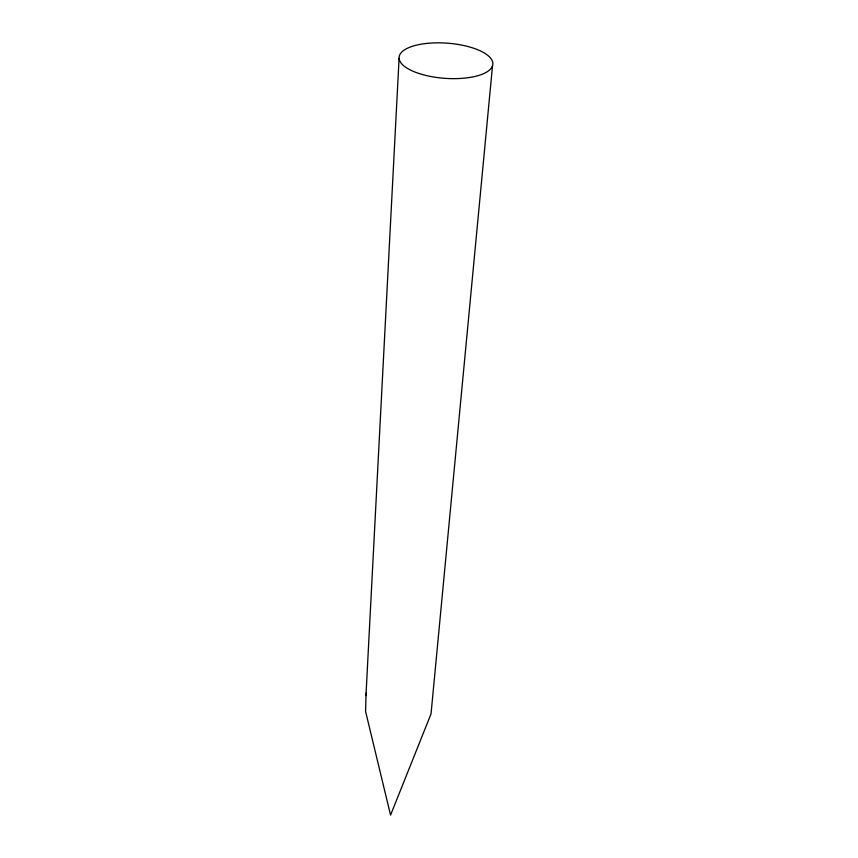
<?xml version="1.0" encoding="UTF-8"?>
<svg xmlns="http://www.w3.org/2000/svg" width="858" height="858" viewBox="0 0 858 858"><rect width="100%" height="100%" fill="white"/><g stroke="black" fill="none" stroke-linecap="round" stroke-linejoin="round"><path stroke-width="1.29" d="M365.958 695.602L399.088 58.312M366.087 693.125L365.572 711.357L390.562 815.1L431.038 713.877L492.513 65.83A47.008 17.621 4.2 0 0 427.627 43.329A47.008 17.621 4.2 0 0 417.749 73.069A47.008 17.621 4.2 0 0 492.513 65.83"/></g></svg>
